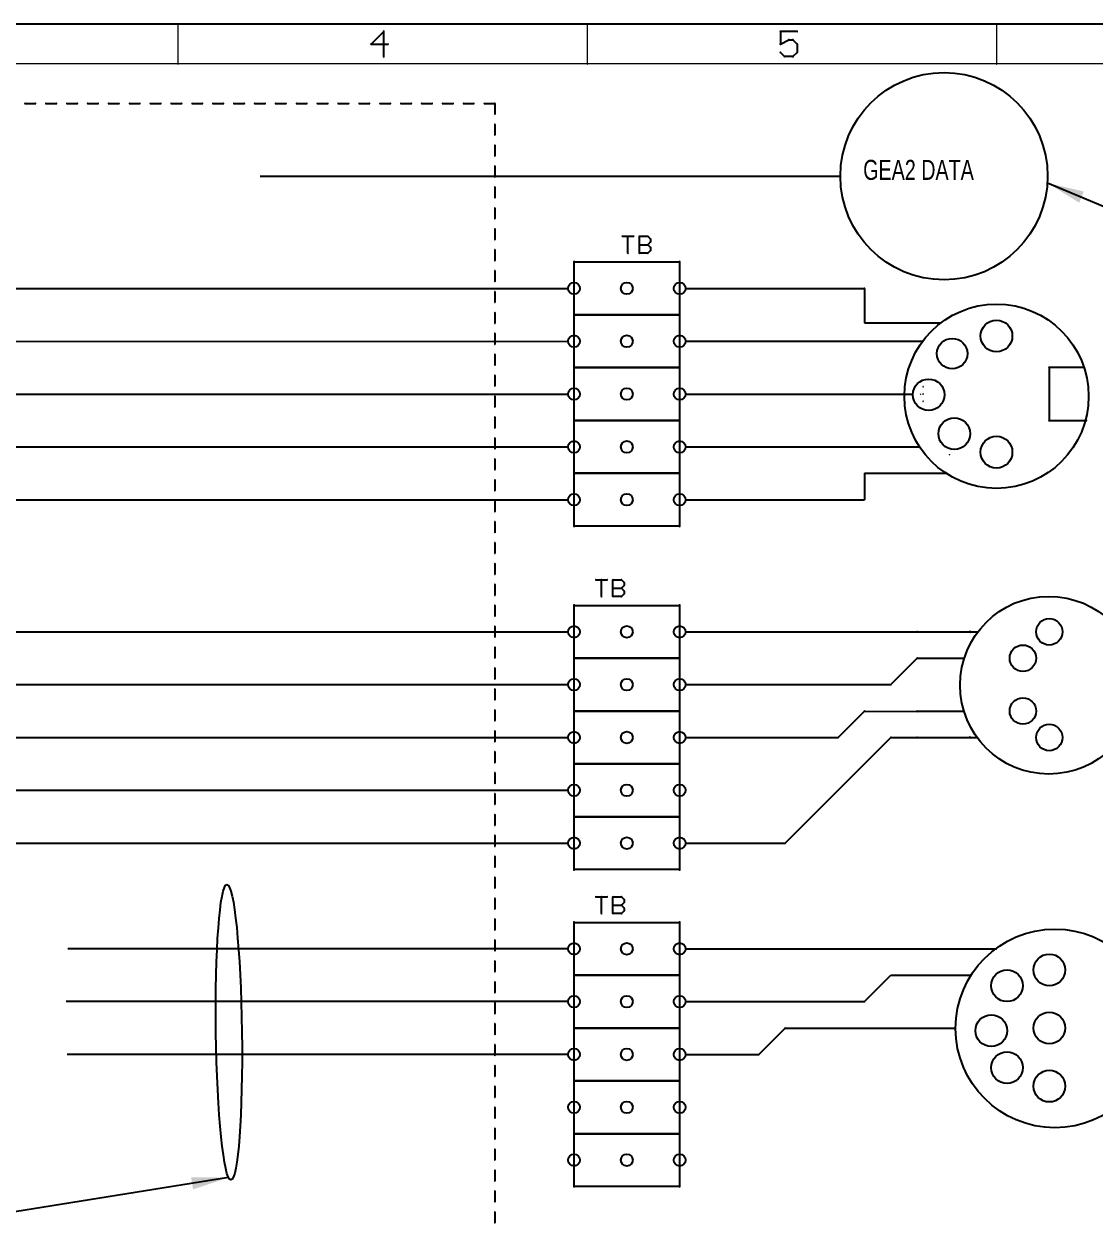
# Paper-space layout 'PATCH PANEL LAYOUT' of a CAD drawing. Header units: inches. Extents: x 0 to 12.8, y 0.2 to 9.1.
# Drawn here: x 4.217 to 8.273, y 4.512 to 9.051 of the extents above; entities that cross this region are included whole.
import ezdxf

# ---------------------------------------------------------------- set-up
doc = ezdxf.new("R2010")
doc.units = ezdxf.units.IN
doc.header["$MEASUREMENT"] = 0
for name, color, linetype in [('94', 14, 'Continuous'), ('95', 250, 'Continuous'), ('97', 94, 'Continuous'), ('TEXT', 4, 'Continuous'), ('THIN_NEON_GREEN', 3, 'Continuous'), ('THIN_RED', 1, 'Continuous')]:
    doc.layers.add(name, color=color, linetype=linetype)
doc.styles.add('SLDTEXTSTYLE0', font='TXT', dxfattribs={"width": 0.736842})
doc.dimstyles.new('SLDDIMSTYLE0', dxfattribs={"dimtxt": 0.18, "dimasz": 0.14, "dimexe": 0, "dimexo": 0.0625, "dimgap": 0, "dimtad": 0, "dimtih": 1, "dimtoh": 1, "dimdec": 0, "dimrnd": 1e-09, "dimzin": 0, "dimdsep": 46, "dimtxsty": 'Standard', "dimsah": 1, "dimcen": 0.09, "dimadec": 0, "dimazin": 0, "dimtfac": 0.14, "dimtdec": 0, "dimtofl": 0, "dimtmove": 0, "dimatfit": 3, "dimfxl": 0, "dimfrac": 2, "dimtolj": 1, "dimtzin": 0, "dimarcsym": 0})

psp = doc.layouts.new('PATCH PANEL LAYOUT')

# ---------------------------------------------------------------- linework, layer by layer
at = {"layer": '94', "lineweight": 25}
for p, q in [((6.3, 7.95), (6.3, 8.15)), ((6.3, 8.15), (6.7, 8.15)), ((6.7, 8.15), (6.7, 7.95)), ((6.7, 7.95), (6.3, 7.95)), ((6.3, 7.75), (6.3, 7.95)), ((6.3, 7.95), (6.7, 7.95)), ((6.7, 7.95), (6.7, 7.75)), ((6.7, 7.75), (6.3, 7.75)), ((6.3, 7.55), (6.3, 7.75)), ((6.3, 7.75), (6.7, 7.75)), ((6.7, 7.75), (6.7, 7.55)), ((8.2317, 7.75), (8.1, 7.75)), ((8.1, 7.75), (8.1, 7.55)), ((6.7, 7.55), (6.3, 7.55)), ((6.3, 7.35), (6.3, 7.55)), ((6.3, 7.55), (6.7, 7.55)), ((6.7, 7.55), (6.7, 7.35)), ((8.1, 7.55), (8.24, 7.55)), ((6.7, 7.35), (6.3, 7.35)), ((6.3, 7.15), (6.3, 7.35)), ((6.3, 7.35), (6.7, 7.35)), ((6.7, 7.35), (6.7, 7.15)), ((6.7, 7.15), (6.3, 7.15)), ((6.3, 6.65), (6.3, 6.85)), ((6.3, 6.85), (6.7, 6.85)), ((6.7, 6.85), (6.7, 6.65)), ((7.6, 6.75), (7.8, 6.75)), ((7.8, 6.75), (7.8296, 6.75)), ((6.3, 6.45), (6.3, 6.65)), ((6.3, 6.65), (6.7, 6.65)), ((6.7, 6.65), (6.3, 6.65)), ((6.7, 6.65), (6.7, 6.45)), ((7.6, 6.65), (7.778, 6.65)), ((6.7, 6.45), (6.3, 6.45)), ((6.3, 6.25), (6.3, 6.45)), ((6.3, 6.45), (6.7, 6.45)), ((6.7, 6.45), (6.7, 6.25)), ((7.6, 6.45), (7.7766, 6.45)), ((7.6, 6.35), (7.8, 6.35)), ((7.8, 6.35), (7.8264, 6.35)), ((6.7, 6.25), (6.3, 6.25)), ((6.3, 6.05), (6.3, 6.25)), ((6.3, 6.25), (6.7, 6.25)), ((6.7, 6.25), (6.7, 6.05)), ((6.7, 6.05), (6.3, 6.05)), ((6.3, 5.85), (6.3, 6.05)), ((6.3, 6.05), (6.7, 6.05)), ((6.7, 6.05), (6.7, 5.85)), ((6.7, 5.85), (6.3, 5.85)), ((6.3, 5.45), (6.3, 5.65)), ((6.3, 5.65), (6.7, 5.65)), ((6.7, 5.65), (6.7, 5.45)), ((6.3, 5.25), (6.3, 5.45)), ((6.3, 5.45), (6.7, 5.45)), ((6.7, 5.45), (6.3, 5.45)), ((6.7, 5.45), (6.7, 5.25)), ((6.7, 5.25), (6.3, 5.25)), ((6.3, 5.05), (6.3, 5.25)), ((6.3, 5.25), (6.7, 5.25)), ((6.7, 5.25), (6.7, 5.05)), ((6.7, 5.05), (6.3, 5.05)), ((6.3, 4.85), (6.3, 5.05)), ((6.3, 5.05), (6.7, 5.05)), ((6.7, 5.05), (6.7, 4.85)), ((6.7, 4.85), (6.3, 4.85)), ((6.3, 4.65), (6.3, 4.85)), ((6.3, 4.85), (6.7, 4.85)), ((6.7, 4.85), (6.7, 4.65)), ((6.7, 4.65), (6.3, 4.65))]:
    psp.add_line(p, q, dxfattribs=at)
for centre, radius in [((6.3, 8.05), 0.0224), ((6.5, 8.05), 0.0224), ((6.7, 8.05), 0.0224), ((7.9, 7.87), 0.06), ((6.3, 7.85), 0.0224), ((6.5, 7.85), 0.0224), ((6.7, 7.85), 0.0224), ((6.3, 7.65), 0.0224), ((6.5, 7.65), 0.0224), ((6.7, 7.65), 0.0224), ((7.74, 7.5), 0.06), ((7.9, 7.43), 0.06), ((6.3, 7.45), 0.0224), ((6.5, 7.45), 0.0224), ((6.7, 7.45), 0.0224), ((6.3, 7.25), 0.0224), ((6.5, 7.25), 0.0224), ((6.7, 7.25), 0.0224), ((6.3, 6.75), 0.0224), ((6.5, 6.75), 0.0224), ((6.7, 6.75), 0.0224), ((8.1, 6.75), 0.05), ((8, 6.65), 0.05), ((6.3, 6.55), 0.0224), ((6.5, 6.55), 0.0224), ((6.7, 6.55), 0.0224), ((8, 6.45), 0.05), ((6.3, 6.35), 0.0224), ((6.5, 6.35), 0.0224), ((6.7, 6.35), 0.0224), ((8.1, 6.35), 0.05), ((6.3, 6.15), 0.0224), ((6.5, 6.15), 0.0224), ((6.7, 6.15), 0.0224), ((6.3, 5.95), 0.0224), ((6.5, 5.95), 0.0224), ((6.7, 5.95), 0.0224), ((6.3, 5.55), 0.0224), ((6.5, 5.55), 0.0224), ((6.7, 5.55), 0.0224), ((8.1, 5.47), 0.06), ((7.94, 5.41), 0.06), ((6.3, 5.35), 0.0224), ((6.5, 5.35), 0.0224), ((6.7, 5.35), 0.0224), ((7.88, 5.24), 0.06), ((8.1, 5.25), 0.06), ((6.3, 5.15), 0.0224), ((6.5, 5.15), 0.0224), ((6.7, 5.15), 0.0224), ((7.94, 5.1), 0.06), ((8.1, 5.03), 0.06), ((6.3, 4.95), 0.0224), ((6.5, 4.95), 0.0224), ((6.7, 4.95), 0.0224), ((6.3, 4.75), 0.0224), ((6.5, 4.75), 0.0224), ((6.7, 4.75), 0.0224)]:
    psp.add_circle(centre, radius, dxfattribs=at)
at = {"layer": '94', "lineweight": 18}
for centre, radius, start, end in [((6.3, 8.15), 0.0025, 0, 180), ((6.3, 8.15), 0.0025, 90, 270), ((6.7, 8.15), 0.0025, 0, 180), ((6.7, 8.15), 0.0025, 270, 90), ((6.3, 7.95), 0.0025, 90, 270), ((6.3, 7.95), 0.0025, 0, 180), ((6.3, 7.95), 0.0025, 90, 270), ((6.3, 7.95), 0.0025, 180, 0), ((6.7, 7.95), 0.0025, 0, 180), ((6.7, 7.95), 0.0025, 180, 0), ((6.7, 7.95), 0.0025, 270, 90), ((6.7, 7.95), 0.0025, 270, 90), ((6.3, 7.75), 0.0025, 90, 270), ((6.3, 7.75), 0.0025, 0, 180), ((6.3, 7.75), 0.0025, 90, 270), ((6.3, 7.75), 0.0025, 180, 0), ((6.7, 7.75), 0.0025, 0, 180), ((6.7, 7.75), 0.0025, 180, 0), ((6.7, 7.75), 0.0025, 270, 90), ((6.7, 7.75), 0.0025, 270, 90), ((8.1, 7.75), 0.0025, 90, 270), ((8.1, 7.75), 0.0025, 0, 180), ((6.3, 7.55), 0.0025, 90, 270), ((6.3, 7.55), 0.0025, 0, 180), ((6.3, 7.55), 0.0025, 90, 270), ((6.3, 7.55), 0.0025, 180, 0), ((6.7, 7.55), 0.0025, 0, 180), ((6.7, 7.55), 0.0025, 180, 0), ((6.7, 7.55), 0.0025, 270, 90), ((6.7, 7.55), 0.0025, 270, 90), ((8.1, 7.55), 0.0025, 90, 270), ((8.1, 7.55), 0.0025, 180, 0), ((8.24, 7.55), 0.0025, 270, 90), ((6.3, 7.35), 0.0025, 90, 270), ((6.3, 7.35), 0.0025, 0, 180), ((6.3, 7.35), 0.0025, 90, 270), ((6.3, 7.35), 0.0025, 180, 0), ((6.7, 7.35), 0.0025, 0, 180), ((6.7, 7.35), 0.0025, 180, 0), ((6.7, 7.35), 0.0025, 270, 90), ((6.7, 7.35), 0.0025, 270, 90), ((6.3, 7.15), 0.0025, 90, 270), ((6.3, 7.15), 0.0025, 180, 0), ((6.7, 7.15), 0.0025, 180, 0), ((6.7, 7.15), 0.0025, 270, 90), ((6.3, 6.85), 0.0025, 0, 180), ((6.3, 6.85), 0.0025, 90, 270), ((6.7, 6.85), 0.0025, 0, 180), ((6.7, 6.85), 0.0025, 270, 90), ((7.6, 6.75), 0.0015, 90, 270), ((7.8, 6.75), 0.0025, 90, 270), ((7.8, 6.75), 0.0015, 270, 90), ((6.3, 6.65), 0.0025, 0, 180), ((6.3, 6.65), 0.0025, 90, 270), ((6.3, 6.65), 0.0025, 90, 270), ((6.3, 6.65), 0.0025, 180, 0), ((6.7, 6.65), 0.0025, 0, 180), ((6.7, 6.65), 0.0025, 180, 0), ((6.7, 6.65), 0.0025, 270, 90), ((6.7, 6.65), 0.0025, 270, 90), ((7.6, 6.65), 0.0015, 90, 270), ((6.3, 6.45), 0.0025, 90, 270), ((6.3, 6.45), 0.0025, 0, 180), ((6.3, 6.45), 0.0025, 90, 270), ((6.3, 6.45), 0.0025, 180, 0), ((6.7, 6.45), 0.0025, 0, 180), ((6.7, 6.45), 0.0025, 180, 0), ((6.7, 6.45), 0.0025, 270, 90), ((6.7, 6.45), 0.0025, 270, 90), ((7.6, 6.45), 0.0015, 90, 270), ((7.6, 6.35), 0.0015, 90, 270), ((7.8, 6.35), 0.0025, 90, 270), ((7.8, 6.35), 0.0015, 270, 90), ((6.3, 6.25), 0.0025, 90, 270), ((6.3, 6.25), 0.0025, 0, 180), ((6.3, 6.25), 0.0025, 90, 270), ((6.3, 6.25), 0.0025, 180, 0), ((6.7, 6.25), 0.0025, 0, 180), ((6.7, 6.25), 0.0025, 180, 0), ((6.7, 6.25), 0.0025, 270, 90), ((6.7, 6.25), 0.0025, 270, 90), ((6.3, 6.05), 0.0025, 90, 270), ((6.3, 6.05), 0.0025, 0, 180), ((6.3, 6.05), 0.0025, 90, 270), ((6.3, 6.05), 0.0025, 180, 0), ((6.7, 6.05), 0.0025, 0, 180), ((6.7, 6.05), 0.0025, 180, 0), ((6.7, 6.05), 0.0025, 270, 90), ((6.7, 6.05), 0.0025, 270, 90), ((6.3, 5.85), 0.0025, 90, 270), ((6.3, 5.85), 0.0025, 180, 0), ((6.7, 5.85), 0.0025, 180, 0), ((6.7, 5.85), 0.0025, 270, 90), ((6.3, 5.65), 0.0025, 0, 180), ((6.3, 5.65), 0.0025, 90, 270), ((6.7, 5.65), 0.0025, 0, 180), ((6.7, 5.65), 0.0025, 270, 90), ((6.3, 5.45), 0.0025, 0, 180), ((6.3, 5.45), 0.0025, 90, 270), ((6.3, 5.45), 0.0025, 90, 270), ((6.3, 5.45), 0.0025, 180, 0), ((6.7, 5.45), 0.0025, 0, 180), ((6.7, 5.45), 0.0025, 180, 0), ((6.7, 5.45), 0.0025, 270, 90), ((6.7, 5.45), 0.0025, 270, 90), ((7.8, 5.45), 0.0015, 270, 90), ((6.3, 5.25), 0.0025, 90, 270), ((6.3, 5.25), 0.0025, 0, 180), ((6.3, 5.25), 0.0025, 90, 270), ((6.3, 5.25), 0.0025, 180, 0), ((6.7, 5.25), 0.0025, 0, 180), ((6.7, 5.25), 0.0025, 180, 0), ((6.7, 5.25), 0.0025, 270, 90), ((6.7, 5.25), 0.0025, 270, 90), ((6.3, 5.05), 0.0025, 90, 270), ((6.3, 5.05), 0.0025, 0, 180), ((6.3, 5.05), 0.0025, 90, 270), ((6.3, 5.05), 0.0025, 180, 0), ((6.7, 5.05), 0.0025, 0, 180), ((6.7, 5.05), 0.0025, 180, 0), ((6.7, 5.05), 0.0025, 270, 90), ((6.7, 5.05), 0.0025, 270, 90), ((7.8, 5.05), 0.0015, 270, 90), ((6.3, 4.85), 0.0025, 90, 270), ((6.3, 4.85), 0.0025, 0, 180), ((6.3, 4.85), 0.0025, 90, 270), ((6.3, 4.85), 0.0025, 180, 0), ((6.7, 4.85), 0.0025, 0, 180), ((6.7, 4.85), 0.0025, 180, 0), ((6.7, 4.85), 0.0025, 270, 90), ((6.7, 4.85), 0.0025, 270, 90), ((6.3, 4.65), 0.0025, 90, 270), ((6.3, 4.65), 0.0025, 180, 0), ((6.7, 4.65), 0.0025, 180, 0), ((6.7, 4.65), 0.0025, 270, 90)]:
    psp.add_arc(centre, radius, start, end, dxfattribs=at)
at = {"layer": '95', "lineweight": 18}
for centre, start, end in [((7.622, 7.6775), 45.0162, 225.0162), ((7.622, 7.6775), 270, 90), ((7.6128, 7.65), 90, 270), ((7.622, 7.65), 45, 225), ((7.622, 7.65), 135, 315), ((7.622, 7.65), 270, 90), ((7.622, 7.6225), 134.9838, 314.9838), ((7.622, 7.6225), 270, 90), ((7.722, 7.4225), 180, 0)]:
    psp.add_arc(centre, 0.00125, start, end, dxfattribs=at)
at = {"layer": '97', "lineweight": 25}
for p, q in [((12.7, 9.05), (0, 9.05)), ((5.5791, 9.0225), (5.5317, 8.975)), ((5.5791, 8.9276), (5.5791, 9.0225)), ((7.1449, 9.0225), (7.0817, 9.0225)), ((7.0817, 9.0225), (7.0817, 8.975)), ((7.0817, 8.975), (7.1133, 8.9908)), ((7.1133, 8.9908), (7.1291, 8.9908)), ((7.1291, 8.9908), (7.1449, 8.975)), ((5.5317, 8.975), (5.5949, 8.975)), ((7.0975, 8.9276), (7.0817, 8.9434)), ((7.1449, 8.9434), (7.1291, 8.9276)), ((7.1449, 8.975), (7.1449, 8.9434)), ((7.1291, 8.9276), (7.0975, 8.9276)), ((4.2208, 8.75), (4.2605, 8.75)), ((4.2999, 8.75), (4.3396, 8.75)), ((4.379, 8.75), (4.4187, 8.75)), ((4.458, 8.75), (4.4977, 8.75)), ((4.5371, 8.75), (4.5768, 8.75)), ((4.6162, 8.75), (4.6559, 8.75)), ((4.6952, 8.75), (4.7349, 8.75)), ((4.7743, 8.75), (4.814, 8.75)), ((4.8534, 8.75), (4.8931, 8.75)), ((4.9324, 8.75), (4.9721, 8.75)), ((5.0115, 8.75), (5.0512, 8.75)), ((5.0906, 8.75), (5.1303, 8.75)), ((5.1696, 8.75), (5.2093, 8.75)), ((5.2487, 8.75), (5.2884, 8.75)), ((5.3278, 8.75), (5.3675, 8.75)), ((5.4068, 8.75), (5.4465, 8.75)), ((5.4859, 8.75), (5.5256, 8.75)), ((5.565, 8.75), (5.6047, 8.75)), ((5.644, 8.75), (5.6837, 8.75)), ((5.7231, 8.75), (5.7628, 8.75)), ((5.8022, 8.75), (5.8419, 8.75)), ((5.8812, 8.75), (5.9209, 8.75)), ((5.9603, 8.75), (6, 8.75)), ((6, 8.75), (6, 8.7102)), ((6, 8.6708), (6, 8.631)), ((6, 8.5916), (6, 8.5518)), ((6, 8.5124), (6, 8.4726)), ((6, 8.4333), (6, 8.3934)), ((6, 8.3541), (6, 8.3143)), ((6, 8.2749), (6, 8.2351)), ((6, 8.1957), (6, 8.1559)), ((6, 8.1165), (6, 8.0767)), ((6, 8.0373), (6, 7.9975)), ((6, 7.9581), (6, 7.9183)), ((6, 7.879), (6, 7.8391)), ((6, 7.7998), (6, 7.76)), ((6, 7.7206), (6, 7.6808)), ((6, 7.6414), (6, 7.6016)), ((6, 7.5622), (6, 7.5224)), ((6, 7.483), (6, 7.4432)), ((6, 7.4038), (6, 7.364)), ((6, 7.3247), (6, 7.2848)), ((6, 7.2455), (6, 7.2057)), ((6, 7.1663), (6, 7.1265)), ((6, 7.0871), (6, 7.0473)), ((6, 7.0079), (6, 6.9681)), ((6, 6.9287), (6, 6.8889)), ((6, 6.8495), (6, 6.8097)), ((6, 6.7704), (6, 6.7305)), ((6, 6.6912), (6, 6.6514)), ((6, 6.612), (6, 6.5722)), ((6, 6.5328), (6, 6.493)), ((6, 6.4536), (6, 6.4138)), ((6, 6.3744), (6, 6.3346)), ((6, 6.2952), (6, 6.2554)), ((6, 6.2161), (6, 6.1762)), ((6, 6.1369), (6, 6.0971)), ((6, 6.0577), (6, 6.0179)), ((6, 5.9785), (6, 5.9387)), ((6, 5.8993), (6, 5.8595)), ((6, 5.8201), (6, 5.7803)), ((6, 5.7409), (6, 5.7011)), ((6, 5.6618), (6, 5.6219)), ((6, 5.5826), (6, 5.5428)), ((6, 5.5034), (6, 5.4636)), ((6, 5.4242), (6, 5.3844)), ((6, 5.345), (6, 5.3052)), ((6, 5.2658), (6, 5.226)), ((6, 5.1866), (6, 5.1468)), ((6, 5.1075), (6, 5.0676)), ((6, 5.0283), (6, 4.9885)), ((6, 4.9491), (6, 4.9093)), ((6, 4.8699), (6, 4.8301)), ((6, 4.7907), (6, 4.7509)), ((6, 4.7115), (6, 4.6717)), ((6, 4.6324), (6, 4.5925)), ((6, 4.5532), (6, 4.5133))]:
    psp.add_line(p, q, dxfattribs=at)
at = {"layer": '97', "lineweight": 18}
for p, q in [((4.8, 9.05), (4.8, 8.9)), ((6.35, 9.05), (6.35, 8.9)), ((7.9, 9.05), (7.9, 8.9)), ((12.55, 8.9), (0.15, 8.9))]:
    psp.add_line(p, q, dxfattribs=at)
for centre, radius, start, end in [((4.8, 9.05), 0.000984, 0, 180), ((6.35, 9.05), 0.000984, 0, 180), ((7.9, 9.05), 0.000984, 0, 180), ((5.5791, 9.0225), 0.002, 0, 180), ((5.5791, 9.0225), 0.002, 315.0101, 135.0101), ((7.0817, 9.0225), 0.002, 90, 270), ((7.0817, 9.0225), 0.002, 0, 180), ((7.1133, 8.9908), 0.002, 90, 270), ((7.1133, 8.9908), 0.002, 296.5715, 116.5715), ((7.1291, 8.9908), 0.002, 45, 225), ((7.1291, 8.9908), 0.002, 270, 90), ((7.1449, 9.0225), 0.002, 270, 90), ((5.5317, 8.975), 0.002, 90, 270), ((5.5317, 8.975), 0.002, 134.9899, 314.9899), ((5.5949, 8.975), 0.002, 270, 90), ((7.0817, 8.975), 0.002, 116.5586, 296.5586), ((7.0817, 8.975), 0.002, 180, 0), ((7.0817, 8.9434), 0.002, 45, 225), ((7.1449, 8.975), 0.002, 0, 180), ((7.1449, 8.9434), 0.002, 180, 0), ((7.1449, 8.975), 0.002, 225, 45), ((7.1449, 8.9434), 0.002, 315.0101, 135.0101), ((4.8, 8.9), 0.000984, 180, 0), ((5.5791, 8.9276), 0.002, 180, 0), ((6.35, 8.9), 0.000984, 180, 0), ((7.0975, 8.9276), 0.002, 90, 270), ((7.0975, 8.9276), 0.002, 225, 45), ((7.1291, 8.9276), 0.002, 135.0101, 315.0101), ((7.1291, 8.9276), 0.002, 270, 90), ((7.9, 8.9), 0.000984, 180, 0), ((4.2208, 8.75), 0.0015, 90, 270), ((4.2605, 8.75), 0.0015, 270, 90), ((4.2999, 8.75), 0.0015, 90, 270), ((4.3396, 8.75), 0.0015, 270, 90), ((4.379, 8.75), 0.0015, 90, 270), ((4.4187, 8.75), 0.0015, 270, 90), ((4.458, 8.75), 0.0015, 90, 270), ((4.4977, 8.75), 0.0015, 270, 90), ((4.5371, 8.75), 0.0015, 90, 270), ((4.5768, 8.75), 0.0015, 270, 90), ((4.6162, 8.75), 0.0015, 90, 270), ((4.6559, 8.75), 0.0015, 270, 90), ((4.6952, 8.75), 0.0015, 90, 270), ((4.7349, 8.75), 0.0015, 270, 90), ((4.7743, 8.75), 0.0015, 90, 270), ((4.814, 8.75), 0.0015, 270, 90), ((4.8534, 8.75), 0.0015, 90, 270), ((4.8931, 8.75), 0.0015, 270, 90), ((4.9324, 8.75), 0.0015, 90, 270), ((4.9721, 8.75), 0.0015, 270, 90), ((5.0115, 8.75), 0.0015, 90, 270), ((5.0512, 8.75), 0.0015, 270, 90), ((5.0906, 8.75), 0.0015, 90, 270), ((5.1303, 8.75), 0.0015, 270, 90), ((5.1696, 8.75), 0.0015, 90, 270), ((5.2093, 8.75), 0.0015, 270, 90), ((5.2487, 8.75), 0.0015, 90, 270), ((5.2884, 8.75), 0.0015, 270, 90), ((5.3278, 8.75), 0.0015, 90, 270), ((5.3675, 8.75), 0.0015, 270, 90), ((5.4068, 8.75), 0.0015, 90, 270), ((5.4465, 8.75), 0.0015, 270, 90), ((5.4859, 8.75), 0.0015, 90, 270), ((5.5256, 8.75), 0.0015, 270, 90), ((5.565, 8.75), 0.0015, 90, 270), ((5.6047, 8.75), 0.0015, 270, 90), ((5.644, 8.75), 0.0015, 90, 270), ((5.6837, 8.75), 0.0015, 270, 90), ((5.7231, 8.75), 0.0015, 90, 270), ((5.7628, 8.75), 0.0015, 270, 90), ((5.8022, 8.75), 0.0015, 90, 270), ((5.8419, 8.75), 0.0015, 270, 90), ((5.8812, 8.75), 0.0015, 90, 270), ((5.9209, 8.75), 0.0015, 270, 90), ((5.9603, 8.75), 0.0015, 90, 270), ((6, 8.75), 0.0015, 0, 180), ((6, 8.75), 0.0015, 270, 90), ((6, 8.7102), 0.0015, 180, 0), ((6, 8.6708), 0.0015, 0, 180), ((6, 8.631), 0.0015, 180, 0), ((6, 8.5916), 0.0015, 0, 180), ((6, 8.5518), 0.0015, 180, 0), ((6, 8.5124), 0.0015, 0, 180), ((6, 8.4726), 0.0015, 180, 0), ((6, 8.4333), 0.0015, 0, 180), ((6, 8.3934), 0.0015, 180, 0), ((6, 8.3541), 0.0015, 0, 180), ((6, 8.3143), 0.0015, 180, 0), ((6, 8.2749), 0.0015, 0, 180), ((6, 8.2351), 0.0015, 180, 0), ((6, 8.1957), 0.0015, 0, 180), ((6, 8.1559), 0.0015, 180, 0), ((6, 8.1165), 0.0015, 0, 180), ((6, 8.0767), 0.0015, 180, 0), ((6, 8.0373), 0.0015, 0, 180), ((6, 7.9975), 0.0015, 180, 0), ((6, 7.9581), 0.0015, 0, 180), ((6, 7.9183), 0.0015, 180, 0), ((6, 7.879), 0.0015, 0, 180), ((6, 7.8391), 0.0015, 180, 0), ((6, 7.7998), 0.0015, 0, 180), ((6, 7.76), 0.0015, 180, 0), ((6, 7.7206), 0.0015, 0, 180), ((6, 7.6808), 0.0015, 180, 0), ((6, 7.6414), 0.0015, 0, 180), ((6, 7.6016), 0.0015, 180, 0), ((6, 7.5622), 0.0015, 0, 180), ((6, 7.5224), 0.0015, 180, 0), ((6, 7.483), 0.0015, 0, 180), ((6, 7.4432), 0.0015, 180, 0), ((6, 7.4038), 0.0015, 0, 180), ((6, 7.364), 0.0015, 180, 0), ((6, 7.3247), 0.0015, 0, 180), ((6, 7.2848), 0.0015, 180, 0), ((6, 7.2455), 0.0015, 0, 180), ((6, 7.2057), 0.0015, 180, 0), ((6, 7.1663), 0.0015, 0, 180), ((6, 7.1265), 0.0015, 180, 0), ((6, 7.0871), 0.0015, 0, 180), ((6, 7.0473), 0.0015, 180, 0), ((6, 7.0079), 0.0015, 0, 180), ((6, 6.9681), 0.0015, 180, 0), ((6, 6.9287), 0.0015, 0, 180), ((6, 6.8889), 0.0015, 180, 0), ((6, 6.8495), 0.0015, 0, 180), ((6, 6.8097), 0.0015, 180, 0), ((6, 6.7704), 0.0015, 0, 180), ((6, 6.7305), 0.0015, 180, 0), ((6, 6.6912), 0.0015, 0, 180), ((6, 6.6514), 0.0015, 180, 0), ((6, 6.612), 0.0015, 0, 180), ((6, 6.5722), 0.0015, 180, 0), ((6, 6.5328), 0.0015, 0, 180), ((6, 6.493), 0.0015, 180, 0), ((6, 6.4536), 0.0015, 0, 180), ((6, 6.4138), 0.0015, 180, 0), ((6, 6.3744), 0.0015, 0, 180), ((6, 6.3346), 0.0015, 180, 0), ((6, 6.2952), 0.0015, 0, 180), ((6, 6.2554), 0.0015, 180, 0), ((6, 6.2161), 0.0015, 0, 180), ((6, 6.1762), 0.0015, 180, 0), ((6, 6.1369), 0.0015, 0, 180), ((6, 6.0971), 0.0015, 180, 0), ((6, 6.0577), 0.0015, 0, 180), ((6, 6.0179), 0.0015, 180, 0), ((6, 5.9785), 0.0015, 0, 180), ((6, 5.9387), 0.0015, 180, 0), ((6, 5.8993), 0.0015, 0, 180), ((6, 5.8595), 0.0015, 180, 0), ((6, 5.8201), 0.0015, 0, 180), ((6, 5.7803), 0.0015, 180, 0), ((6, 5.7409), 0.0015, 0, 180), ((6, 5.7011), 0.0015, 180, 0), ((6, 5.6618), 0.0015, 0, 180), ((6, 5.6219), 0.0015, 180, 0), ((6, 5.5826), 0.0015, 0, 180), ((6, 5.5428), 0.0015, 180, 0), ((6, 5.5034), 0.0015, 0, 180), ((6, 5.4636), 0.0015, 180, 0), ((6, 5.4242), 0.0015, 0, 180), ((6, 5.3844), 0.0015, 180, 0), ((6, 5.345), 0.0015, 0, 180), ((6, 5.3052), 0.0015, 180, 0), ((6, 5.2658), 0.0015, 0, 180), ((6, 5.226), 0.0015, 180, 0), ((6, 5.1866), 0.0015, 0, 180), ((6, 5.1468), 0.0015, 180, 0), ((6, 5.1075), 0.0015, 0, 180), ((6, 5.0676), 0.0015, 180, 0), ((6, 5.0283), 0.0015, 0, 180), ((6, 4.9885), 0.0015, 180, 0), ((6, 4.9491), 0.0015, 0, 180), ((6, 4.9093), 0.0015, 180, 0), ((6, 4.8699), 0.0015, 0, 180), ((6, 4.8301), 0.0015, 180, 0), ((6, 4.7907), 0.0015, 0, 180), ((6, 4.7509), 0.0015, 180, 0), ((6, 4.7115), 0.0015, 0, 180), ((6, 4.6717), 0.0015, 180, 0), ((6, 4.6324), 0.0015, 0, 180), ((6, 4.5925), 0.0015, 180, 0), ((6, 4.5532), 0.0015, 0, 180), ((6, 4.5133), 0.0015, 180, 0)]:
    psp.add_arc(centre, radius, start, end, dxfattribs=at)
at = {"layer": 'TEXT', "lineweight": 25}
for p, q in [((6.483, 8.2471), (6.5257, 8.2471)), ((6.5044, 8.183), (6.5044, 8.2471)), ((6.5475, 8.183), (6.5475, 8.2471)), ((6.5475, 8.2471), (6.5795, 8.2471)), ((6.5795, 8.2471), (6.5902, 8.2364)), ((6.5902, 8.2257), (6.5795, 8.215)), ((6.5902, 8.2364), (6.5902, 8.2257)), ((6.5475, 8.215), (6.5795, 8.215)), ((6.5795, 8.183), (6.5475, 8.183)), ((6.5795, 8.215), (6.5902, 8.2044)), ((6.5902, 8.1937), (6.5795, 8.183)), ((6.5902, 8.2044), (6.5902, 8.1937)), ((6.383, 6.9471), (6.4257, 6.9471)), ((6.4044, 6.883), (6.4044, 6.9471)), ((6.4475, 6.883), (6.4475, 6.9471)), ((6.4475, 6.9471), (6.4795, 6.9471)), ((6.4795, 6.9471), (6.4902, 6.9364)), ((6.4475, 6.915), (6.4795, 6.915)), ((6.4902, 6.9257), (6.4795, 6.915)), ((6.4795, 6.915), (6.4902, 6.9044)), ((6.4902, 6.9364), (6.4902, 6.9257)), ((6.4902, 6.9044), (6.4902, 6.8937)), ((6.4795, 6.883), (6.4475, 6.883)), ((6.4902, 6.8937), (6.4795, 6.883)), ((6.383, 5.7471), (6.4257, 5.7471)), ((6.4044, 5.683), (6.4044, 5.7471)), ((6.4475, 5.683), (6.4475, 5.7471)), ((6.4475, 5.7471), (6.4795, 5.7471)), ((6.4795, 5.7471), (6.4902, 5.7364)), ((6.4902, 5.7257), (6.4795, 5.715)), ((6.4902, 5.7364), (6.4902, 5.7257)), ((6.4475, 5.715), (6.4795, 5.715)), ((6.4795, 5.683), (6.4475, 5.683)), ((6.4795, 5.715), (6.4902, 5.7044)), ((6.4902, 5.6937), (6.4795, 5.683)), ((6.4902, 5.7044), (6.4902, 5.6937))]:
    psp.add_line(p, q, dxfattribs=at)
at = {"layer": 'TEXT', "lineweight": 18}
for centre, start, end in [((6.483, 8.2471), 90, 270), ((6.5044, 8.2471), 0, 180), ((6.5257, 8.2471), 270, 90), ((6.5475, 8.2471), 0, 180), ((6.5475, 8.2471), 90, 270), ((6.5475, 8.215), 90, 270), ((6.5795, 8.2471), 45, 225), ((6.5795, 8.215), 45, 225), ((6.5795, 8.215), 135, 315), ((6.5795, 8.2471), 270, 90), ((6.5795, 8.215), 270, 90), ((6.5902, 8.2364), 0, 180), ((6.5902, 8.2257), 180, 0), ((6.5902, 8.2364), 225, 45), ((6.5902, 8.2257), 315, 135), ((6.5044, 8.183), 180, 0), ((6.5475, 8.183), 90, 270), ((6.5475, 8.183), 180, 0), ((6.5795, 8.183), 134.9865, 314.9865), ((6.5795, 8.183), 270, 90), ((6.5902, 8.2044), 0, 180), ((6.5902, 8.1937), 180, 0), ((6.5902, 8.2044), 224.9865, 44.9865), ((6.5902, 8.1937), 315.0135, 135.0135), ((6.3, 8.05), 270, 90), ((6.7, 8.05), 90, 270), ((7.4, 8.05), 0, 180), ((7.4, 8.05), 270, 90), ((6.3, 7.85), 270, 90), ((6.7, 7.85), 90, 270), ((6.3, 7.65), 270, 90), ((6.7, 7.65), 90, 270), ((6.3, 7.45), 270, 90), ((6.7, 7.45), 90, 270), ((6.3, 7.25), 270, 90), ((6.7, 7.25), 90, 270), ((6.383, 6.9471), 90, 270), ((6.4044, 6.9471), 0, 180), ((6.4257, 6.9471), 270, 90), ((6.4475, 6.9471), 0, 180), ((6.4475, 6.9471), 90, 270), ((6.4795, 6.9471), 45, 225), ((6.4795, 6.9471), 270, 90), ((6.4475, 6.915), 90, 270), ((6.4795, 6.915), 45, 225), ((6.4795, 6.915), 135, 315), ((6.4795, 6.915), 270, 90), ((6.4902, 6.9364), 0, 180), ((6.4902, 6.9257), 180, 0), ((6.4902, 6.9044), 0, 180), ((6.4902, 6.9364), 225, 45), ((6.4902, 6.9257), 315, 135), ((6.4902, 6.9044), 224.9865, 44.9865), ((6.4044, 6.883), 180, 0), ((6.4475, 6.883), 90, 270), ((6.4475, 6.883), 180, 0), ((6.4795, 6.883), 134.9865, 314.9865), ((6.4795, 6.883), 270, 90), ((6.4902, 6.8937), 180, 0), ((6.4902, 6.8937), 315.0135, 135.0135), ((6.3, 6.75), 270, 90), ((6.7, 6.75), 90, 270), ((7.6, 6.75), 270, 90), ((7.6, 6.65), 315, 135), ((6.3, 6.55), 270, 90), ((6.7, 6.55), 90, 270), ((7.5, 6.55), 135, 315), ((7.5, 6.55), 270, 90), ((7.4, 6.45), 90, 270), ((7.4, 6.45), 315, 135), ((7.6, 6.45), 270, 90), ((6.3, 6.35), 270, 90), ((6.7, 6.35), 90, 270), ((7.3, 6.35), 135, 315), ((7.3, 6.35), 270, 90), ((7.5, 6.35), 90, 270), ((7.5, 6.35), 315, 135), ((7.6, 6.35), 270, 90), ((6.3, 6.15), 270, 90), ((6.3, 5.95), 270, 90), ((6.7, 5.95), 90, 270), ((7.1, 5.95), 135, 315), ((7.1, 5.95), 270, 90), ((6.383, 5.7471), 90, 270), ((6.4044, 5.7471), 0, 180), ((6.4257, 5.7471), 270, 90), ((6.4475, 5.7471), 0, 180), ((6.4475, 5.7471), 90, 270), ((6.4795, 5.7471), 45, 225), ((6.4795, 5.7471), 270, 90), ((6.4902, 5.7364), 0, 180), ((6.4902, 5.7257), 180, 0), ((6.4902, 5.7364), 225, 45), ((6.4902, 5.7257), 315, 135), ((6.4044, 5.683), 180, 0), ((6.4475, 5.715), 90, 270), ((6.4475, 5.683), 90, 270), ((6.4475, 5.683), 180, 0), ((6.4795, 5.715), 45, 225), ((6.4795, 5.715), 135, 315), ((6.4795, 5.683), 134.9865, 314.9865), ((6.4795, 5.715), 270, 90), ((6.4795, 5.683), 270, 90), ((6.4902, 5.7044), 0, 180), ((6.4902, 5.6937), 180, 0), ((6.4902, 5.7044), 224.9865, 44.9865), ((6.4902, 5.6937), 315.0135, 135.0135), ((6.3, 5.55), 270, 90), ((6.7, 5.55), 90, 270), ((6.3, 5.35), 270, 90), ((6.7, 5.35), 90, 270), ((7.4, 5.35), 135, 315), ((7.4, 5.35), 270, 90), ((7.1, 5.25), 90, 270), ((7.1, 5.25), 315, 135), ((6.3, 5.15), 225, 45), ((6.7, 5.15), 90, 270), ((7, 5.15), 135, 315), ((7, 5.15), 270, 90), ((6.3, 4.95), 270, 90), ((6.3, 4.75), 270, 90), ((6.7, 4.75), 90, 270)]:
    psp.add_arc(centre, 0.0015, start, end, dxfattribs=at)
at = {"layer": 'THIN_NEON_GREEN'}
psp.add_ellipse((4.993, 5.2341), major_axis=(-0.0076, 0.5592), ratio=0.087826, dxfattribs=at)
at = {"layer": 'THIN_RED'}
for p, q in [((5.1118, 8.4748), (7.309, 8.4748)), ((2.6, 8.05), (6.2776, 8.05)), ((6.7224, 8.05), (7.4, 8.05)), ((7.4, 8.0485), (7.4, 7.9197)), ((7.4, 7.9197), (7.6894, 7.9197)), ((2.6, 7.8485), (6.2776, 7.85)), ((6.7224, 7.85), (7.6203, 7.85)), ((2.6, 7.65), (6.2776, 7.65)), ((6.7224, 7.65), (7.5835, 7.65)), ((2.6, 7.45), (6.2776, 7.45)), ((6.7224, 7.45), (7.6088, 7.45)), ((7.4, 7.35), (7.4, 7.25)), ((7.4, 7.35), (7.7089, 7.35)), ((2.6, 7.25), (6.2776, 7.25)), ((6.7224, 7.25), (7.4, 7.25)), ((2.6, 6.75), (6.2776, 6.75)), ((6.7224, 6.75), (7.6, 6.75)), ((7.5, 6.55), (7.6, 6.65)), ((2.6, 6.55), (6.2776, 6.55)), ((6.7224, 6.55), (7.5, 6.55)), ((7.3, 6.35), (7.4, 6.45)), ((7.4, 6.45), (7.6, 6.4485)), ((2.6, 6.35), (6.2776, 6.35)), ((6.7224, 6.35), (7.3, 6.35)), ((7.1, 5.95), (7.5, 6.35)), ((7.5, 6.35), (7.6, 6.35)), ((2.6, 6.15), (6.2776, 6.15)), ((2.6, 5.95), (6.2776, 5.95)), ((6.7224, 5.95), (7.1, 5.95)), ((6.2776, 5.55), (4.383, 5.55)), ((6.7224, 5.55), (7.9, 5.55)), ((7.4, 5.35), (7.5, 5.45)), ((7.5, 5.45), (7.7991, 5.45)), ((6.2776, 5.35), (4.3767, 5.35)), ((6.7224, 5.35), (7.4, 5.35)), ((7, 5.15), (7.1, 5.25)), ((7.1, 5.25), (7.7452, 5.25)), ((6.2776, 5.15), (4.3803, 5.15)), ((6.7224, 5.15), (7, 5.15))]:
    psp.add_line(p, q, dxfattribs=at)
for centre, radius in [((7.7013, 8.4748), 0.3923), ((7.9002, 7.6417), 0.3488), ((7.7323, 7.8031), 0.0577), ((7.643, 7.6472), 0.0596), ((8.0985, 6.5478), 0.3364), ((8.1211, 5.2485), 0.3759)]:
    psp.add_circle(centre, radius, dxfattribs=at)

# ---------------------------------------------------------------- texts
at = {"layer": 'TEXT', "insert": (7.3952, 8.5366), "char_height": 0.07576, "attachment_point": 1, "style": 'SLDTEXTSTYLE0'}
psp.add_mtext('GEA2 DATA', dxfattribs=at)

# ---------------------------------------------------------------- leaders
at = {"layer": 'TEXT'}
for points in [[(8.0927, 8.4493), (8.5681, 8.2514)], [(4.9917, 4.684), (4.0476, 4.5326)]]:
    psp.add_leader(points, dimstyle='SLDDIMSTYLE0', dxfattribs=at)

doc.saveas('drawing.dxf')
